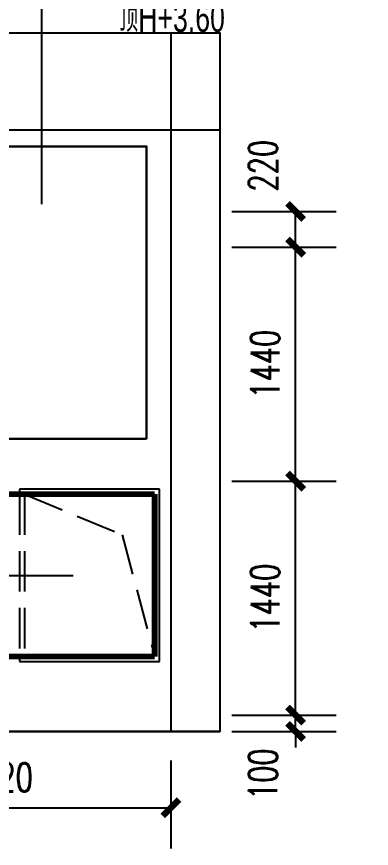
# Model space of a CAD drawing. Extents: x -778003 to -147913, y -2164908 to -814216.
# Drawn here: x -410609 to -408429, y -1296500 to -1291381 of the extents above; entities that cross this region are included whole.
import ezdxf

# ---------------------------------------------------------------- set-up
doc = ezdxf.new("R2010")
doc.units = 0
doc.header["$LTSCALE"] = 1000
doc.header["$MEASUREMENT"] = 0
doc.linetypes.add('CENTER2', pattern=[1.125, 0.75, -0.125, 0.125, -0.125])
doc.linetypes.add('DASH', pattern=[0.35, 0.25, -0.1])
doc.layers.get('0').update_dxf_attribs({"linetype": 'CONTINUOUS'})
for name, color, linetype in [('00-风量计算', 6, 'CONTINUOUS'), ('DUCT-新风中心线', 5, 'CENTER2'), ('DUCT-新风标注', 3, 'CONTINUOUS'), ('DUCT-新风法兰', 2, 'CONTINUOUS'), ('DUCT-新风管', 3, 'CONTINUOUS'), ('EQ-空气机组', 7, 'CONTINUOUS'), ('Hvac-Hide', 8, 'DASH'), ('TH_DIM', 3, 'CONTINUOUS'), ('静压箱', 7, 'CONTINUOUS')]:
    doc.layers.add(name, color=color, linetype=linetype)
doc.layers.add('Dim', color=3, linetype='CONTINUOUS', lineweight=20)
doc.styles.add('_TCH_DIM_T3', font='SIMPLEX', dxfattribs={"width": 0.705882, "bigfont": 'GBCBIG'})
doc.styles.add('HZF', font='ROS', dxfattribs={"width": 0.8, "bigfont": 'JD'})
doc.styles.get("Standard").update_dxf_attribs({"font": 'ros.shx', "width": 0.75, "bigfont": 'jd.shx'})
doc.dimstyles.new('_TCH_ARCH&&100', dxfattribs={"dimtxt": 297.5, "dimasz": 100, "dimexe": 250, "dimexo": 300, "dimgap": 126.25, "dimtad": 1, "dimdec": 0, "dimzin": 0, "dimdsep": 46, "dimtxsty": '_TCH_DIM_T3', "dimblk": 'ARCHTICK', "dimcen": 0.09, "dimclrt": 7, "dimazin": 2, "dimtfac": 1, "dimtdec": 0, "dimtix": 1, "dimtmove": 2, "dimatfit": 3, "dimfxl": 0, "dimtolj": 1, "dimtzin": 0, "dimarcsym": 0})
doc.dimstyles.new('ISO-25', dxfattribs={"dimscale": 36, "dimtxt": 2.5, "dimasz": 2.5, "dimexe": 1.25, "dimexo": 0.625, "dimtad": 1, "dimtxsty": 'Standard', "dimcen": 2.5, "dimadec": 0, "dimazin": 0, "dimtfac": 1, "dimtmove": 0, "dimatfit": 3, "dimfxl": 0, "dimarcsym": 0})

# ---------------------------------------------------------------- blocks, each defined once
blk = doc.blocks.new('*D60')
at = {"layer": 'Dim', "color": 0, "lineweight": -2}
for p, q in [((2973, -2840), (2883, -2840)), ((3063, -2840), (3103, -2840)), ((3511.2, -2840), (3193, -2840))]:
    blk.add_line(p, q, dxfattribs=at)
at = {"layer": 'Dim', "color": 0}
for points in [[(2973, -2825), (2973, -2855), (3063, -2840)], [(3193, -2825), (3193, -2855), (3103, -2840)]]:
    blk.add_solid(points, dxfattribs=at)
at = {"layer": 'Dim', "color": 0, "insert": (3397.1, -2772.5), "char_height": 90, "attachment_point": 5}
blk.add_mtext('DN40', dxfattribs=at)
blk = doc.blocks.new('*D61')
at = {"layer": 'Dim', "color": 0, "lineweight": -2}
for p, q in [((395.5, -242.5), (712, -242.5)), ((667, -927.5), (667, -332.5)), ((395.5, -1017.5), (712, -1017.5))]:
    blk.add_line(p, q, dxfattribs=at)
at = {"layer": 'Dim', "color": 0}
for points in [[(652, -332.5), (682, -332.5), (667, -242.5)], [(652, -927.5), (682, -927.5), (667, -1017.5)]]:
    blk.add_solid(points, dxfattribs=at)
at = {"layer": 'Dim', "color": 0, "insert": (599.5, -630), "char_height": 90, "attachment_point": 5, "rotation": 90}
blk.add_mtext('775', dxfattribs=at)
blk = doc.blocks.new('_ArchTick')
at = {"color": 0, "linetype": 'ByBlock', "const_width": 0.4}
blk.add_lwpolyline([(-0.5, -0.5), (0.5, 0.5)], dxfattribs=at)
blk = doc.blocks.new('*D115')
at = {"layer": 'TH_DIM', "color": 0, "lineweight": -2}
for p, q in [((-411781.4, -1295959.6), (-411781.4, -1296499.7)), ((-409660.9, -1295959.6), (-409660.9, -1296499.7)), ((-411781.4, -1296249.7), (-409660.9, -1296249.7))]:
    blk.add_line(p, q, dxfattribs=at)
at = {"layer": 'TH_DIM', "color": 0, "lineweight": -2, "xscale": 100, "yscale": 100, "zscale": 100, "rotation": 180}
blk.add_blockref('_ArchTick', (-411781.4, -1296249.7), dxfattribs=at)
at = {"layer": 'TH_DIM', "color": 0, "lineweight": -2, "xscale": 100, "yscale": 100, "zscale": 100}
blk.add_blockref('_ArchTick', (-409660.9, -1296249.7), dxfattribs=at)
at = {"layer": 'TH_DIM', "color": 7, "insert": (-410721.2, -1296062.2), "char_height": 175, "attachment_point": 5, "style": '_TCH_DIM_T3'}
blk.add_mtext('\\A1;2120', dxfattribs=at)
blk = doc.blocks.new('*D116')
at = {"layer": 'TH_DIM', "color": 0, "lineweight": -2}
for p, q in [((-408894.7, -1295679.6), (-408894.7, -1295579.6)), ((-409287.2, -1295679.6), (-408644.7, -1295679.6)), ((-408894.7, -1295779.6), (-408894.7, -1295679.6)), ((-409287.2, -1295779.6), (-408644.7, -1295779.6)), ((-408894.7, -1295779.6), (-408894.7, -1295879.6))]:
    blk.add_line(p, q, dxfattribs=at)
at = {"layer": 'TH_DIM', "color": 0, "lineweight": -2, "xscale": 100, "yscale": 100, "zscale": 100}
for p, rotation in [((-408894.7, -1295679.6), 270), ((-408894.7, -1295779.6), 90)]:
    blk.add_blockref('_ArchTick', p, dxfattribs=dict(at, rotation=rotation))
at = {"layer": 'TH_DIM', "color": 7, "insert": (-409094.7, -1296043.9), "char_height": 175, "attachment_point": 5, "rotation": 90, "style": '_TCH_DIM_T3'}
blk.add_mtext('\\A1;100', dxfattribs=at)
blk = doc.blocks.new('*D117')
at = {"layer": 'TH_DIM', "color": 0, "lineweight": -2}
for p, q in [((-409287.2, -1294239.6), (-408644.7, -1294239.6)), ((-408894.7, -1295679.6), (-408894.7, -1294239.6)), ((-409287.2, -1295679.6), (-408644.7, -1295679.6))]:
    blk.add_line(p, q, dxfattribs=at)
at = {"layer": 'TH_DIM', "color": 0, "lineweight": -2, "xscale": 100, "yscale": 100, "zscale": 100}
for p, rotation in [((-408894.7, -1294239.6), 90), ((-408894.7, -1295679.6), 270)]:
    blk.add_blockref('_ArchTick', p, dxfattribs=dict(at, rotation=rotation))
at = {"layer": 'TH_DIM', "color": 7, "insert": (-409082.2, -1294959.6), "char_height": 175, "attachment_point": 5, "rotation": 90, "style": '_TCH_DIM_T3'}
blk.add_mtext('\\A1;1440', dxfattribs=at)
blk = doc.blocks.new('*D118')
at = {"layer": 'TH_DIM', "color": 0, "lineweight": -2}
for p, q in [((-409287.2, -1292799.6), (-408644.7, -1292799.6)), ((-408894.7, -1294239.6), (-408894.7, -1292799.6)), ((-409287.2, -1294239.6), (-408644.7, -1294239.6))]:
    blk.add_line(p, q, dxfattribs=at)
at = {"layer": 'TH_DIM', "color": 0, "lineweight": -2, "xscale": 100, "yscale": 100, "zscale": 100}
for p, rotation in [((-408894.7, -1292799.6), 90), ((-408894.7, -1294239.6), 270)]:
    blk.add_blockref('_ArchTick', p, dxfattribs=dict(at, rotation=rotation))
at = {"layer": 'TH_DIM', "color": 7, "insert": (-409082.2, -1293519.6), "char_height": 175, "attachment_point": 5, "rotation": 90, "style": '_TCH_DIM_T3'}
blk.add_mtext('\\A1;1440', dxfattribs=at)
blk = doc.blocks.new('*D119')
at = {"layer": 'TH_DIM', "color": 0, "lineweight": -2}
for p, q in [((-409287.2, -1292579.4), (-408644.7, -1292579.4)), ((-408894.7, -1292799.6), (-408894.7, -1292579.4)), ((-409287.2, -1292799.6), (-408644.7, -1292799.6))]:
    blk.add_line(p, q, dxfattribs=at)
at = {"layer": 'TH_DIM', "color": 0, "lineweight": -2, "xscale": 100, "yscale": 100, "zscale": 100}
for p, rotation in [((-408894.7, -1292579.4), 90), ((-408894.7, -1292799.6), 270)]:
    blk.add_blockref('_ArchTick', p, dxfattribs=dict(at, rotation=rotation))
at = {"layer": 'TH_DIM', "color": 7, "insert": (-409094.7, -1292298), "char_height": 175, "attachment_point": 5, "rotation": 90, "style": '_TCH_DIM_T3'}
blk.add_mtext('\\A1;220', dxfattribs=at)
blk = doc.blocks.new('A$C393802E7')
at = {"layer": 'Dim'}
dim = blk.add_linear_dim(base=(667, -242.5), p1=(373, -1017.5), p2=(373, -242.5), angle=90, dimstyle='ISO-25', dxfattribs=at)
dim.commit()
dim.dimension.update_dxf_attribs({"geometry": '*D61', "text_midpoint": (599.5, -630)})
dim = blk.add_diameter_dim_2p(p1=(3063, -2840), p2=(3103, -2840), text='DN40', dimstyle='ISO-25', dxfattribs=at)
dim.commit()
dim.dimension.update_dxf_attribs({"geometry": '*D60', "text_midpoint": (3397.107, -2772.5)})

msp = doc.modelspace()

# ---------------------------------------------------------------- linework, layer by layer
at = {"layer": '00-风量计算', "color": 4}
for p, q in [((-418360.9, -1291479.8), (-409360.9, -1291479.8)), ((-418360.9, -1295779.8), (-409360.9, -1295779.8))]:
    msp.add_line(p, q, dxfattribs=at)
for points in [[(-417660.9, -1291479.8), (-409360.9, -1291479.8), (-409360.9, -1292079.8), (-417660.9, -1292079.8)], [(-417660.9, -1291479.8), (-409360.9, -1291479.8), (-409360.9, -1295779.8), (-417660.9, -1295779.8)], [(-417260.9, -1291479.8), (-409660.9, -1291479.8), (-409660.9, -1295779.8), (-417260.9, -1295779.8)]]:
    msp.add_lwpolyline(points, close=True, dxfattribs=at)
at = {"layer": 'DUCT-新风中心线'}
msp.add_line((-411011, -1294819.6), (-410161, -1294819.6), dxfattribs=at)
at = {"layer": 'DUCT-新风标注'}
msp.add_line((-410455.7, -1291103.8), (-410455.7, -1292534.3), dxfattribs=at)
at = {"layer": 'DUCT-新风法兰'}
for p, q in [((-409731, -1294289.6), (-410591, -1294289.6)), ((-410591, -1294289.6), (-410591, -1294319.6)), ((-409731, -1295349.6), (-409731, -1294289.6)), ((-410591, -1295319.6), (-410591, -1295349.6)), ((-410591, -1295349.6), (-409731, -1295349.6))]:
    msp.add_line(p, q, dxfattribs=at)
at = {"layer": 'DUCT-新风管', "const_width": 35}
for points in [[(-411011, -1294319.6), (-409761, -1294319.6)], [(-409761, -1294319.6), (-409761, -1295319.6)], [(-411011, -1295319.6), (-409761, -1295319.6)]]:
    msp.add_lwpolyline(points, dxfattribs=at)
at = {"layer": 'Hvac-Hide'}
for p, q in [((-410591, -1294319.6), (-410591, -1295319.6)), ((-410561, -1294319.6), (-410561, -1295319.6)), ((-409761, -1294319.6), (-410561, -1294319.6)), ((-410561, -1294319.6), (-409961, -1294569.6)), ((-409761, -1295319.6), (-409761, -1294319.6)), ((-409961, -1294569.6), (-409761, -1295319.6)), ((-410561, -1295319.6), (-409761, -1295319.6))]:
    msp.add_line(p, q, dxfattribs=at)
at = {"layer": '静压箱', "lineweight": 30}
msp.add_lwpolyline([(-409810.9, -1293979.7), (-409810.9, -1292179.8), (-410810.8, -1292179.8), (-410810.8, -1293979.7)], close=True, dxfattribs=at)

# ---------------------------------------------------------------- block references
at = {"layer": 'EQ-空气机组', "xscale": -1}
for p in [(-411358.4, -1292889.6), (-471666.9, -1294500.1)]:
    msp.add_blockref('A$C393802E7', p, dxfattribs=at)

# ---------------------------------------------------------------- texts
at = {"layer": 'DUCT-新风标注', "style": 'HZF', "width": 0.7}
msp.add_text('顶H+3.60', height=175, dxfattribs=at).set_placement((-409978.4, -1291474.5, 2350))

# ---------------------------------------------------------------- dimensions: what is measured, and where the dimension line sits
at = {"layer": 'TH_DIM'}
for base, p1, p2, text, picture, middle in [((-408894.7, -1292579.4), (-409587.2, -1292799.6), (-409587.2, -1292579.4), '220', '*D119', (-409094.7, -1292298)), ((-408894.7, -1295679.6), (-409587.2, -1295779.6), (-409587.2, -1295679.6), '100', '*D116', (-409094.7, -1296043.9))]:
    dim = msp.add_linear_dim(base=base, p1=p1, p2=p2, angle=90, text=text, dimstyle='_TCH_ARCH&&100', override={"dimtxt": 175, "dimgap": 100}, dxfattribs=at)
    dim.commit()
    dim.dimension.update_dxf_attribs({"geometry": picture, "text_midpoint": middle, "dimtype": 129})
for p1, p2, distance, text, picture, middle in [((-409587.2, -1294239.6), (-409587.2, -1292799.6), -692.5, '1440', '*D118', (-409082.2, -1293519.6)), ((-409587.2, -1295679.6), (-409587.2, -1294239.6), -692.5, '1440', '*D117', (-409082.2, -1294959.6)), ((-411781.4, -1295659.6), (-409660.9, -1295659.6), -590.1, '2120', '*D115', (-410721.2, -1296062.2))]:
    dim = msp.add_aligned_dim(p1=p1, p2=p2, distance=distance, text=text, dimstyle='_TCH_ARCH&&100', override={"dimtxt": 175, "dimgap": 100}, dxfattribs=at)
    dim.commit()
    dim.dimension.update_dxf_attribs({"geometry": picture, "text_midpoint": middle})

doc.saveas('drawing.dxf')
